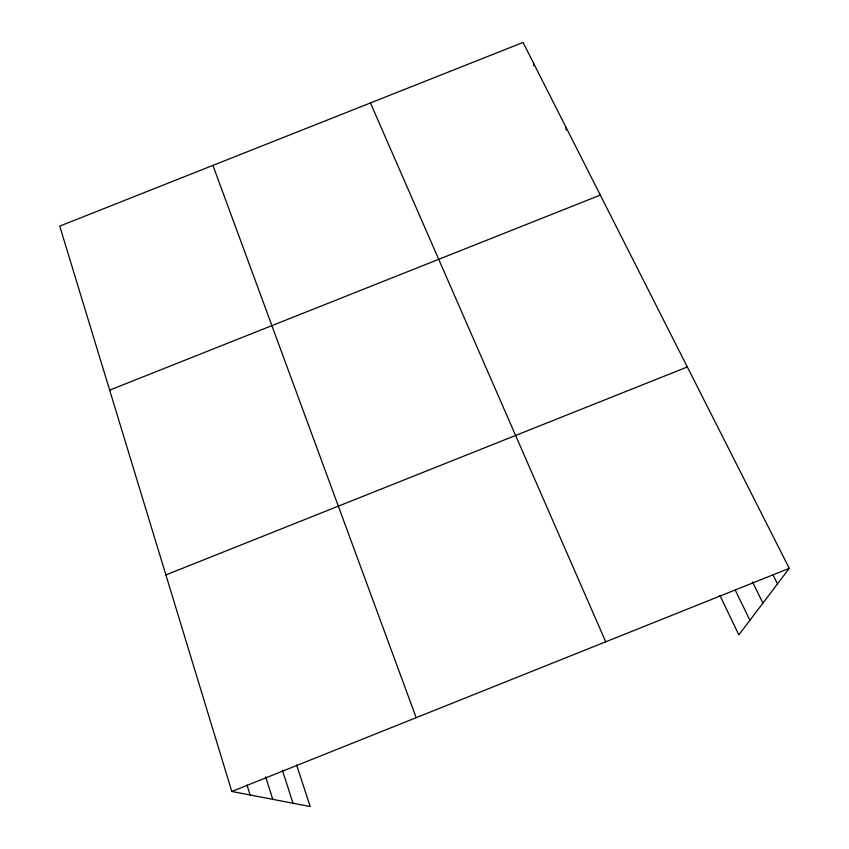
<?xml version="1.0" encoding="UTF-8"?>
<svg xmlns="http://www.w3.org/2000/svg" width="849" height="849" viewBox="0 0 849 849"><rect width="100%" height="100%" fill="white"/><g stroke="black" fill="none" stroke-linecap="round" stroke-linejoin="round"><path stroke-width="1.27" d="M296.598 764.949L310.182 806.55L231.798 791.47L59.738 226.121L523.048 42.45L789.262 568.342L738.842 634.85L719.963 595.499M165.895 574.922L687.329 366.98M231.798 791.47L789.262 568.342M109.659 390.137L600.307 195.079M772.855 574.593L777.493 583.857M752.458 581.873L762.911 603.098M735.234 590.066L749.89 620.269M370.44 102.941L605.708 641.812M212.919 165.396L416.18 717.67M282.377 770.213L293.001 803.25M265.62 776.729L272.773 799.355M247.027 785.06L250.105 794.993M533.543 63.197L533.671 65.776M566.103 127.509L566.113 130.12"/></g></svg>
